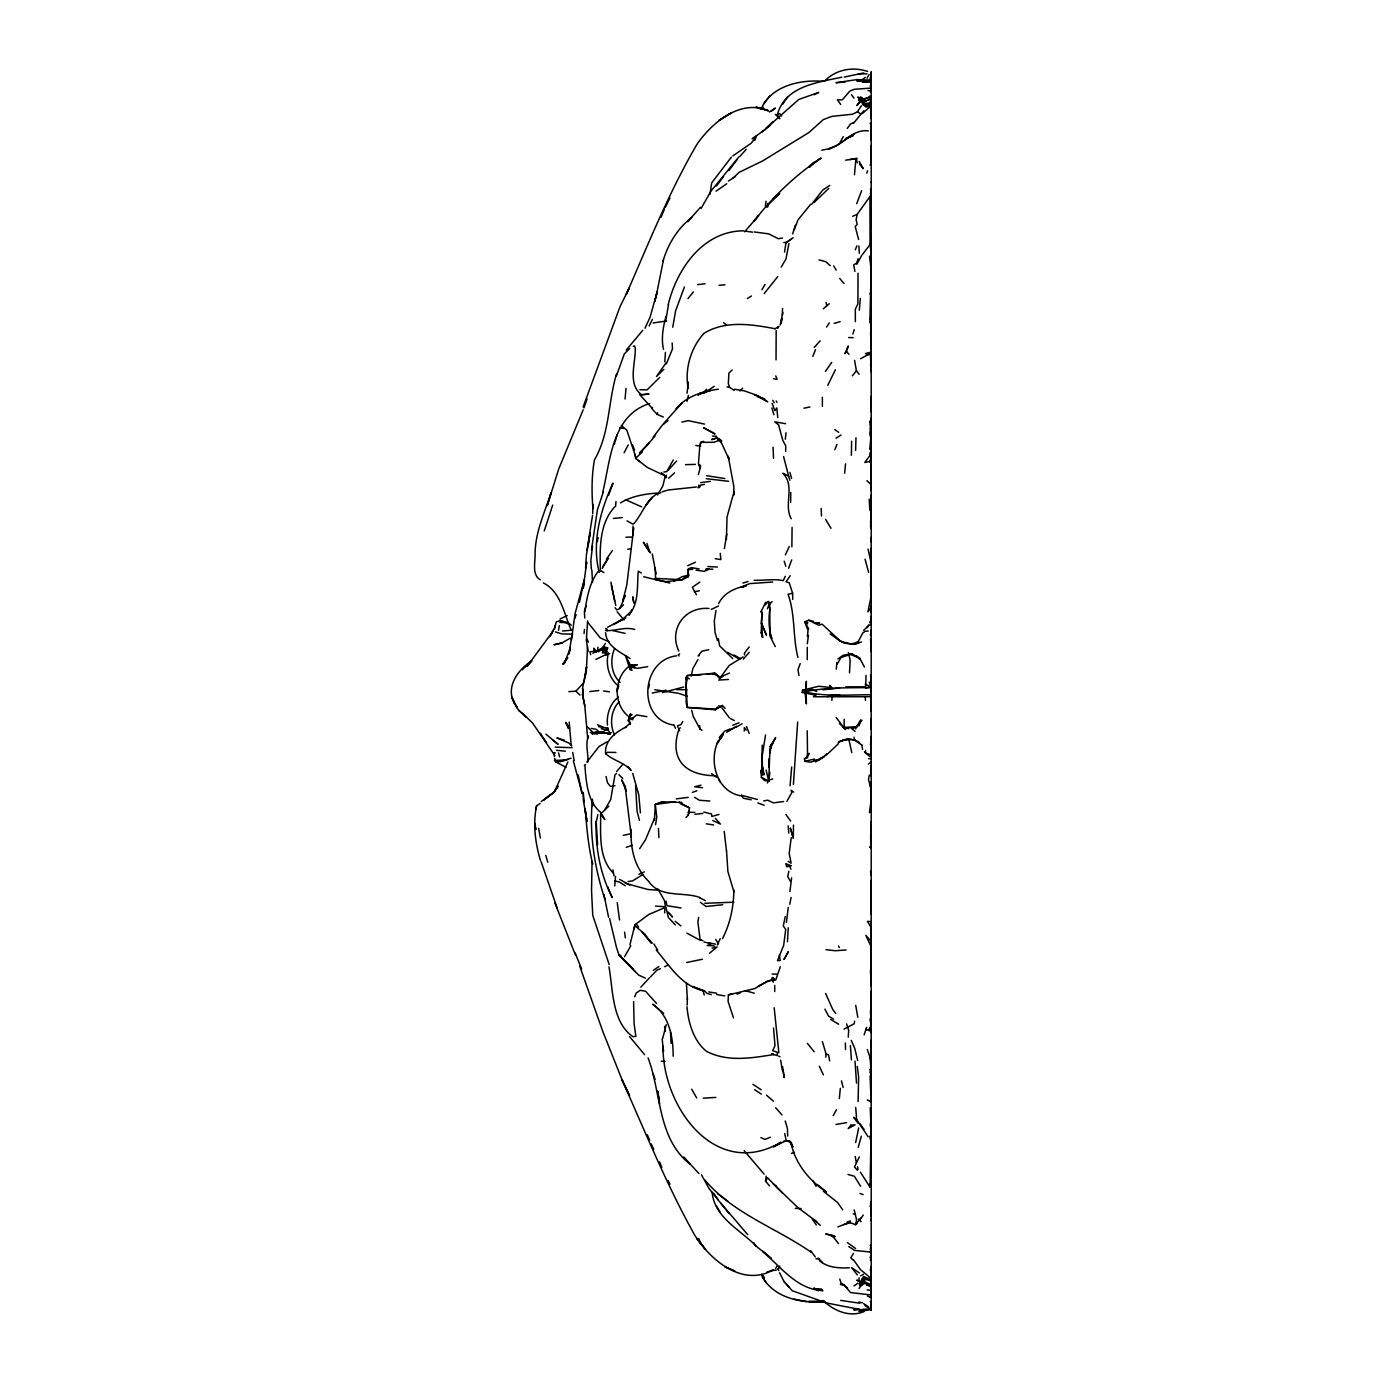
<?xml version="1.0" encoding="UTF-8"?>
<svg xmlns="http://www.w3.org/2000/svg" width="1383" height="1383" viewBox="0 0 1383 1383"><rect width="100%" height="100%" fill="white"/><g stroke="black" fill="none" stroke-linecap="round" stroke-linejoin="round"><path stroke-width="1.5" d="M807.257 659.605L807.274 647.227M822.384 406.377L822.384 397.284M871.186 266.055L869.872 322.809M871.186 939.437L871.186 965.161M871.186 499.972L871.186 517.934M871.186 897.446L871.186 914.146M871.186 1053.379L871.186 1065.567M600.62 813.498C600.879 833.43 598.026 857.443 613.222 873.001M761.964 634.192L762.569 637.373L761.186 632.636L762.085 612.341L761.082 611.753L765.56 602.418L769.657 602.487L770.072 636.284L775.275 646.535M774.705 991.542L774.739 985.37M850.389 1045.652L851.409 1059.914M863.096 168.709L859.171 161.413M871.186 880.487L871.186 896.27M871.169 1136.204L871.186 1132.539M762.206 745.109L762.016 765.127L764.107 774.532L762.603 774.791L760.84 770.711L762.603 767.842M790.661 502.427L790.765 492.417M788.258 907.404L786.408 922.478M793.323 838.184L790.367 828.261L793.323 838.184L793.462 825.132M726.403 539.629L727.009 517.156L734.096 491.432L733.785 495.097L733.82 486.453L728.219 456.183L729.031 459.381L720.024 439.69M793.393 784.541L797.663 722.012M870.875 127.651L871.186 133.235M871.186 736.569L871.186 743.103M733.837 889.909C733.785 906.712 730.189 923.706 722.462 938.694M871.186 789.572L871.186 810.594M615.971 501.545L615.556 506.524M871.186 157.869L871.186 164.3L870.045 165.061M664.687 912.884L664.756 909.357M851.375 455.353L851.634 441.246M633.604 1001.534L634.088 1023.627L635.903 1036.645M687.195 1005.026L687.351 997.852M871.186 130.417L871.186 124.833L870.063 123.329L871.186 123.623M870.063 245.016L869.942 196.784L871.186 194.865L857.114 214.417L852.654 216.267M871.186 145.474L871.186 159.408M871.186 396.351L871.186 411.857M655.248 568.085L655.611 579.667L666.26 581.655L682.165 579.754L688.077 576.849L688.319 568.776L691.535 567.618L699.176 568.949M725.124 708.407L722.41 705.451L715.149 709.79L687.213 707.422L686.158 702.737L686.124 677.497L687.455 675.509L714.976 673.244L719.973 677.203L729.463 673.072M769.864 772.527L768.775 781.188L764.419 780.461L761.393 777.229L760.84 770.711L762.707 771.939M871.186 781.81L871.186 797.455M871.186 362.536L871.186 354.67M871.186 1085.327L871.186 1091.861M871.186 1131.156L870.218 1107.731M785.63 451.411L785.786 445.983L782.83 440.434L778.577 424.84L774.774 421.832L785.561 423.682M855.61 450.322L855.973 437.771M861.799 745.143L854.625 740.061L848.194 738.678L838.357 742.239M871.186 1179.336L871.186 1182.033M831.892 700.386L832.047 695.096L839.879 695.148M858.999 1280.883L859.085 1277.84M791.681 766.995L790.073 785.786M871.186 464.29L871.186 438.843M871.186 821.588L870.616 837.337M782.329 315.047L782.553 308.478M871.186 616.265L871.186 623.75M858.1 1101.594L858.636 1077.029L857.27 1066.449M871.186 825.807L871.186 837.804M871.186 828.227L871.186 843.976M807.223 730.794L807.568 757.78L804.439 758.818L804.854 761.341L810.524 762.154L819.531 759.492L827.57 753.787M871.186 234.159L871.186 240.054L871.186 235.508M590.264 732.316L592.408 733.854L597.387 733.733L597.439 732.489M632.861 535.169L632.999 526.093M768.723 767.444L769.069 758.61M839.809 1279.119L840.968 1283.009L847.572 1288.195L844.909 1286.034L850.562 1292.552L870.806 1294.955L871.186 1290.322L867.227 1289.959M789.918 891.551L791.612 877.842M871.186 560.616L871.186 581.465M871.186 1286.743L871.186 1291.826M871.186 1304.411L871.083 1306.728L871.186 1305.12M687.386 999.287L686.383 982.587M724.364 548.636L726.784 533.942M871.186 98.176L871.186 102.152M871.186 109.827L871.186 116.777M871.186 243.46L871.186 261.819M849.49 672.968L850.165 660.261L848.367 652.569M871.186 1047.208L871.186 1059.603M869.44 812.772L871.186 799.495M870.045 1029.332L871.186 1023.351M587.706 738.436L584.802 705.9L582.468 694.335M871.186 316.154L871.186 297.483M871.186 928.754L871.186 941.564L865.862 935.323L871.186 946.923M848.263 1037.285L848.695 1030.3L846.586 1023.887M871.186 883.979L871.186 898.034M871.186 418.133L871.186 434.832M585.545 568.223L586.427 554.652L590.161 532.939L588.363 544.677M776.036 359.908L776.174 330.537M764.107 774.532L762.5 770.331L762.085 753.389M871.186 125.023L871.186 137.799M554.669 628.902L554.894 625.479M654.401 820.499L655.317 804.457L662.457 801.812L681.525 802.417L681.318 804.266L689.512 807.862L688.215 815.279L685.951 817.526M791.232 837.649L789.209 853.415L791.111 863.165L788.189 861.367M805.926 687.87L806.358 681.318L806.185 690.238L804.699 691.293L805.407 689.46L818.736 686.296L830.647 687.507L829.817 685.276L832.393 688.613M870.65 108.116L871.186 102.757L869.993 102.29L869.008 107.684L862.387 113.544M871.186 218.255L871.186 227.555M871.1 357.506L871.186 352.872M870.27 1184.453L870.08 1187.254L871.186 1185.957M871.134 1135.91L871.048 1134.994L870.08 1187.254L860.416 1172.162M871.186 248.577L871.186 260.713M871.186 1276.976L871.186 1279.69M584.94 766.078C586.167 782.138 587.602 802.693 601.622 813.048L608.831 806.133M871.186 495.149L871.186 506.42M871.186 966.907L871.186 981.567M871.186 1159.905L871.186 1166.336M792.079 527.442L791.871 546.855M871.186 1286.449L871.186 1296.476M871.186 995.967L871.186 1011.855M871.186 1064.27L870.08 1072.776L871.186 1074.556L870.114 1076.32L871.186 1101.992L867.348 1099.883M701.371 674.748L687.455 675.509L686.193 685.086L687.213 707.422L715.945 709.081L722.41 705.451M871.186 461.179L864.79 462.475L870.063 455.284L871.186 449.7M869.769 449.319L871.186 433.743M859.223 1283.994L860.157 1285.706L861.868 1285.049L863.338 1280.865M625.064 399.03L625.998 388.364M870.564 524.347L871.186 508.788M843.855 1224.647L850.234 1222.676L850.389 1220.912L846.984 1222.105M571.438 640.001L575.086 613.464L584.317 579.788L579.408 602.383M859.292 310.241L860.347 298.434M870.529 586.236L871.186 568.707M665.033 476.772L662.906 485.831L657.616 494.941M871.186 466.762L871.186 490.066M868.023 1279.828L864.064 1279.707L866.346 1278.376L863.545 1276.613L859.898 1282.854L860.157 1285.706L862.352 1278.687M854.469 174.673L855.956 158.647L856.924 159.097M871.186 238.429L871.186 248.024M591.475 549.846L597.37 510.102L603.178 492.331M769.605 753.026L771.368 744.313L775.673 737.537L769.951 749.292M844.65 473.263L845.532 463.858M680.298 727.717L679.001 729.048C668.888 759.423 685.138 775.517 715.651 775.759M839.325 1098.621L840.328 1088.317M770.227 634.555L771.852 638.514C768.654 629.109 768.395 618.27 769.951 608.451L768.689 605.426L769.657 602.487L768.689 602.832L768.36 601.346M807.413 636.491L808.018 630.458L804.768 621.797L808.588 620.241L813.584 621.347M785.337 439.224L785.976 432.741M825.789 1057.2L826.1 1054.071L822.401 1041.641M870.616 553.753L871.186 548.152M869.233 682.199L871.186 687.092L865.568 687.939L866.069 675.405M871.186 686.781L871.186 705.209M850.234 1222.676L855.593 1224.681L856.112 1223.194L856.492 1219.529L854.21 1209.952M681.318 804.266L681.525 802.417M871.186 110.847L871.186 118.644M871.186 703.342L871.186 711.294M871.186 1026.635L871.186 1032.773M585.026 611.424C586.772 597.681 589.556 583.073 597.923 571.698M584.041 633.518L584.473 629.421M687.057 393.221L688.25 382.036L688.25 384.197M597.508 651.22L597.957 647.175M871.186 1303.72L871.186 1308.128M870.65 442.975L870.996 439.932L871.186 445.62L871.186 440.468M870.685 962.499L871.083 958.817M871.186 1244.856L870.114 1245.495L871.186 1246.152M864.064 1279.707L864.219 1278.341M765.387 206.153L765.957 201.244M870.685 541.669L871.186 537.33M769.622 1185.957L765.577 1181.272L766.182 1176.12M871.186 630.008L871.186 635.99M630.233 715.495L630.406 714.06L632.066 714.769L630.233 715.495L628.245 720.491L630.51 724.294L628.729 718.417L632.93 718.019L636.595 714.925L646.881 716.653M871.186 976.657L871.186 986.062M665.569 907.352L648.817 914.44L635.004 924.708L629.887 944.866M870.737 305.366L871.186 294.7L870.201 293.87L871.186 291.813M871.186 1039.947L871.186 1047.484M732.834 993.651L728.374 994.896L728.098 1001.43L733.474 1017.836M871.186 570.332L871.186 577.091M870.305 1125.918L871.186 1118.847M665.586 321.651L668.542 304.502M871.186 1255.055L870.114 1257.579L871.186 1258.789M871.186 79.644L871.186 83.654M869.648 105.454L867.919 106.629L864.513 104.036L862.249 98.452L860.312 97.484L858.67 98.988L859.569 101.529M848.764 1246.584L854.625 1250.422L870.391 1252.013L871.186 1246.705M536.137 808.986L536.552 805.891L540.165 803.402M607.846 732.679L607.638 734.148L610.145 733.941L607.846 732.679L597.041 733.111L598.908 732.523M765.577 734.909L761.877 757.936L762.5 770.331M870.702 968.446L871.186 964.885M870.495 683.081L871.186 678.068M871.186 1270.113L871.186 1273.173M807.292 643.804L808.467 635.367M871.186 198.824L871.186 204.961M855.662 1142.548L858.687 1127.888M788.915 243.581L785.942 259.122L781.153 267.109M860.157 1285.706L862.076 1283.096L871.186 1284.53L870.045 1285.775L862.888 1281.263L868.299 1283.355M585.216 676.443L586.565 666.969L582.45 689.062M632.93 718.019L632.688 719.748L628.729 718.417M685.968 694.335L686.677 689.408M871.186 111.937L871.186 116.985M871.186 134.41L871.186 140.063M761.255 623.214L762.085 612.341M871.186 696.721L813.446 696.773L815.987 695.286L802.209 692.416L802.538 690.255L805.407 689.46M871.186 264.602L871.186 292.02M871.186 718.555L871.186 729.204M870.668 994.861L871.186 991.438M871.186 1268.643L870.633 1281.125L871.186 1275.8M871.186 612.807L871.186 605.823M871.186 630.89L871.186 693.367M871.186 518.953L871.186 525.938M665.309 476.824L666.502 475.13M771.368 744.313L769.709 754.824L768.775 781.188L761.393 777.229M709.963 194.26L711.692 182.833L731.417 157.109M592.529 515.392L587.084 549.898M715.996 610.456L714.302 620.829L715.011 632.429L717.535 640.64M871.186 1077.08L871.186 1085.309M655.577 824.7L656.787 817.232L655.317 804.457L662.457 801.812M871.186 748.756L871.186 755.827M781.188 323.518L782.017 318.436L780.185 324.919M724.208 831.356L726.473 850.994M608.399 652.949C605.356 664.86 608.918 678.569 618.789 686.279M788.275 927.786L787.446 941.719M836.266 669.216L836.888 662.422M572.13 634.036L568.966 653.917L570.436 647.849L564.143 663.875L566.805 658.377L562.795 664.289L567.894 657.72M663.321 417.026L657.202 414.399L652.344 409.247L652.465 407.432M863.753 104.538L862.231 100.406L871.186 96.257M854.625 1021.173L854.193 1023.748L844.045 1029.125M870.892 1305.103L871.186 1303.374M594.967 651.877L596.747 651.842L593.912 648.195L594.154 650.788L596.194 651.116L604.406 647.054L607.656 647.884L607.068 649.993L600.084 649.751L592.875 653.191M614.761 885.881L615.539 876.442M804.439 758.818L807.136 756.795L807.741 753.337M672.743 327.252L675.63 310.726L684.429 286.973M871.186 1133.438L871.186 1139.73L870.063 1138.935L871.186 1137.085L870.65 1125.624M558.525 630.32L559.354 625.617M536.552 805.891C532.818 823.905 535.204 842.887 540.425 860.347M871.186 514.545L871.186 518.279M871.186 562.224L871.186 569.537M870.477 1123.739L871.186 1119.781M584.75 618.028L584.387 611.321L585.96 605.961M789.814 904.326L791.076 897.481M857.114 214.417L856.146 219.707L857.149 224.374L855.23 226.553L858.601 239.484M870.668 369.382L871.186 366.547M870.408 744.728L871.186 740.493M871.186 1201.447L871.186 1205.06M592.546 546.181L590.852 560.374L591.302 568.811M633.777 527.874L626.776 585.147L622.678 601.415L625.341 595.451L623.197 599.427M588.449 735.981C584.957 744.815 588.605 753.165 587.827 762.033M698.692 917.413L697.879 921.925L700.161 940.025L702.875 940.578M585.925 566.252L586.686 562.311L583.211 588.311L584.387 580.238M597.318 541.721L598.113 537.641M635.074 454.385L635.575 458.378L647.261 467.385L665.914 476.322L661.299 472.623M780.323 966.734L775.759 979.977L772.457 977.574L771.023 980.478L766.234 981.757L770.435 980.201M648.644 688.112L649.405 684.308M689.339 810.732L688.215 815.279M870.547 449.008L871.186 445.845M785.25 916.583L783.297 925.936L785.717 929.411L783.66 945.384L777.488 960.649L780.237 960.511L779.338 954.996M663.425 260.004L656.164 296.273L654.747 301.321L657.15 292.02L650.027 317.312L645.014 328.22M871.186 948.617L871.186 955.325M583.989 682.078L586.357 670.686L587.55 646.587M628.245 720.491L630.406 714.06M788.846 871.273L787.722 876.666L790.333 881.196M871.186 593.117L871.186 586.841M602.677 492.607C610.473 460.504 611.753 415.332 649.733 403.49M871.186 596.315L867.902 611.839L870.875 607.846M871.186 1218.734L871.186 1220.999M596.177 822.384L597.854 814.691M871.186 1290.546L871.186 1292.12M871.186 490.377L871.186 481.094M754.859 140.34L756.415 136.295M691.172 676.114L692.9 668.473L697.948 659.57M665.413 352.458L664.791 361.845M744.14 731.037L744.867 727.907M780.565 322.464L782.916 312.593M871.186 1107.783L871.186 1114.923M687.005 401.295L688.406 395.469M767.634 207.173L768.481 203.699L767.358 203.508M662.664 1038.495L666.243 1024.682M857.443 1221.88L855.593 1224.681L860.572 1218.233M871.186 789.486L870.305 786.357L871.186 782.813M665.966 316.327C663.131 326.941 661.057 338.472 663.494 349.329M871.186 765.387L871.186 768.913M871.186 370.454L870.408 354.636M870.443 1204.697L871.186 1201.792M859.016 725.902L860.624 719.869L855.593 728.858M859.863 99.178L860.312 97.484L858.67 98.988L860.122 102.031M864.116 1034.847L866.692 1027.327M871.186 1278.462L871.186 1280.036M544.245 530.934L552.699 505.072M871.186 78.606L871.186 81.891M616.49 374.032C607.95 402.505 609.851 433.432 594.413 459.969C591.613 475.942 591.596 492.331 592.927 508.477L592.961 504.553L592.702 513.612M698.38 474.49L700.126 468.215L699.677 464.947M784.524 252.121L785.993 242.717L793.133 237.755M858.221 1147.337L861.367 1136.135M657.202 414.399L657.668 412.739M871.186 1144.536L871.186 1150.189M871.186 1284.219L871.186 1288.541M871.186 107.096L871.186 101.115M719.973 677.203L719.609 678.483L714.976 673.244L706.817 674.212M871.186 1053.811L870.045 1057.839L871.186 1070.926M608.606 495.2L612.997 483.134C600.239 510.604 591.63 542.395 599.185 572.372M871.186 1139.799L871.186 1143.188M870.737 1185.663L871.186 1184.125M866.83 173.134L867.539 170.714M614.311 444.323L617.164 434.746M616.334 376.176L624.321 353.927L629.663 348.516M668.231 304.64C676.788 268.855 703.307 230.754 743.743 230.84M792.632 233.883L795.329 225.239M867.037 78.226L869.025 74.561M717.276 944.987L720.215 938.659M846.482 351.507L848.298 345.906L844.909 353.65L846.482 351.507L848.92 354.307M614.571 648.523C609.903 659.466 610.888 673.936 620.085 682.303M871.186 953.06L871.186 957.693M698.017 487.905L698.951 485.07M861.644 190.681L856.699 203.664M852.844 333.977L854.279 329.673M662.976 261.335C667.937 244.203 677.514 228.454 691.742 217.442L687.662 221.66L700.507 207.277M858.117 258.638L856.665 262.995L853.709 264.948L854.919 271.431M633.777 929.134L634.641 926.575L635.973 926.627L644.997 934.32L649.803 940.907M871.186 246.675L870.287 247.972L871.186 246.33M871.186 618.823L869.821 622.782L871.186 622.54M871.186 927.855L871.186 923.706M583.954 407.916L587.066 398.926M574.688 618.685L576.106 614.622M666.347 363.85L672.484 348.931L672.155 343.036M583.142 406.896L619.947 306.888L629.127 288.131L626.361 294.181C648.437 243.598 669.044 192.116 696.928 144.368C712.176 122.274 740.354 98.833 768.568 110.709M870.806 1294.955L871.186 1293.883M800.204 663.633L797.991 669.77L798.976 675.578M871.186 812.046L870.806 803.35M794.326 229.699L797.939 219.966L810.68 204.286M788.604 568.223L791.716 559.856M767.427 608.814L768.689 605.426M767.427 783.003L768.429 780.306L772.699 778.94M654.574 818.148L645.533 839.706L639.638 848.678M869.544 461.905L871.186 457.617L870.253 453.071M701.146 208.384L710.914 191.182L738.954 156.798M834.865 449.7L836.974 444.358M768.429 780.306L768.775 781.188L766.113 770.037M587.654 620.932L586.496 637.39L588.328 642.144M567.877 761.947L554.41 791.854L543.363 800.256L553.304 792.857L558.179 786.114L554.41 791.854L541.254 801.535M812.789 356.451L815.521 349.674M583.177 409.817L558.697 469.027L547.27 505.625L550.987 492.936C544.47 512.834 535.359 532.196 535.083 553.477C535.411 561.775 531.642 574.913 540.269 579.788M855.264 249.839L856.924 245.811M871.186 356.209L870.581 365.354M634.659 996.815L636.301 992.925L640.243 990.314L645.602 991.265L656.545 1003.488M661.074 217.217L664.376 209.403M718.417 740.441C708.355 760.754 716.308 791.854 741.323 795.899M871.186 249.113L871.186 250.461M699.487 487.559L700.541 485.139L704.466 484.413M827.743 385.304L835.401 369.814M778.422 1269.145L779.77 1266.05M871.186 1303.132L871.186 1307.869M859.292 1156.931L854.504 1167.01L857.495 1170.277M602.227 568.465L608.122 558.334L602.798 566.529M871.186 1282.49L871.186 1284.53L871.186 1282.75M615.072 607.725L616.835 609.955L619.688 608.52L623.508 600.326M785.371 554.877L789.278 546.492M785.302 576.279L783.279 580.618C773.633 578.664 763.883 580.618 754.081 580.272M870.322 193.637L871.186 191.839M665.292 207.502L669.891 198.011M870.46 809.401L871.186 807.931M649.146 325.956L652.448 319.283M630.838 945.73L624.511 956.794M761.22 108.687C771.541 85.642 800.187 79.471 823.162 81.32M871.186 1288.403L871.186 1284.617M720.629 738.971L723.309 733.837M841.763 77.189C817.716 82.427 785.872 85.953 777.626 113.786L779.666 113.51L781.654 116.034M871.186 748.047L871.186 755.464M762.603 774.791L763.26 773.546L760.84 770.711M624.096 452.708L628.245 444.911M606.048 752.819L605.598 753.649C612.963 760.425 623.889 762.379 630.804 770.089L627.329 766.51L630.976 770.521M631.806 609.903L628.937 615.193C639.361 602.556 636.889 586.219 638.272 571.196L641.332 573.046M840.224 142.207L843.284 136.623M682.753 721.459L681.041 724.606L677.514 725.816L678.085 727.769M765.577 1181.272L767.513 1177.763L782.415 1192.855M603.61 649.595L602.279 652.793L606.169 653.243L601.277 649.803L598.251 651.825M833.223 1115.614L836.473 1109.754M871.186 316.707L870.184 318.47L871.186 320.164L871.186 345.439M870.27 634.883L871.186 633.293L871.186 71.76M871.186 1028.71L870.149 1027.69L871.186 1025.892L870.46 1011.094M871.186 1303.27L871.186 1309.649L864.928 1305.535M761.929 289.756L765.024 284.483M837.113 664.22L841.106 657.53L852.032 653.882L859.725 658.152L864.444 667.038M604.63 810.023L610.698 799.547L615.003 774.791L616.524 773.46M853.467 1253.413L850.787 1257.908L853.294 1260.12M666.105 362.795L656.493 376.47L663.84 369.399M777.747 328.29L778.957 326.284L775.016 328.86M614.605 506.991C598.874 524.226 599.911 549.137 600.36 571.058M870.495 103.552L871.186 102.428M688.077 576.849L688.993 575.363L687.956 572.113M786.858 801.431L791.871 792.442L791.093 790.246L793.617 792.113M861.419 105.748L857.391 111.85L852.447 114.236L832.03 116.362L823.352 119.578L808.83 132.595L762.811 160.826L739.092 172.356L732.696 178.442M716.411 186.083L723.62 176.471M772.094 601.64L769.518 604.371M825.426 371.387L831.719 362.363M867.158 627.761L868.818 625.185L871.186 625.254M721.926 736.188L717.034 743.726L723.413 734.027M826.585 327.062L829.299 322.913M871.186 848.315L869.993 847.157L871.186 845.359M787.722 96.62L782.536 104.416M718.555 603.731C723.724 592.996 735.237 587.689 746.44 585.873M811.458 204.511L822.781 190.041L829.765 185.408M673.262 460.038L666.71 471.672L663.823 471.966M650.632 976.778L656.804 970.244L660.4 968.619M807.136 756.795L809.47 753.337M790.212 575.743L786.063 581.828L789.226 582.813L792.632 593.272L792.718 599.427M862.145 99.299L859.932 97.726L862.836 104.589L865.896 106.768L869.993 102.29L871.186 103.241M606.446 559.164L612.358 550.624M601.415 649.232L605.391 643.475M869.872 1184.073L871.186 1182.188M871.186 353.184L871.186 354.307M583.367 683.081L575.898 691.206L568.862 691.621M871.186 361.395L871.186 366.979M853.397 123.364L863.753 110.83M835.591 637.286C841.365 643.372 851.046 646.241 858.411 641.28L862.733 633.103L865.188 631.218L868.23 631.063M668.3 470.168L676.581 461.006M870.149 1027.69L871.186 1026.29L869.993 1018.925M765.318 604.941L767.392 602.141M859.483 1220.29L863.269 1215.138M764.229 293.524L777.747 276.617M871.186 79.972L870.184 81.303L871.186 82.029L862.179 81.908L871.186 81.649L871.186 84.432M809.781 167.239L813.429 162.381M728.858 170.558L737.381 159.287M847.312 128.36L850.649 123.969L854.452 122.223M653.139 437.253L662.267 425.221L668.024 420.639M633.95 523.517C642.179 514.182 645.792 500.629 656.839 493.956M858.999 1288.472L862.231 1284.219M871.186 137.228L871.186 138.94M744.573 231.825L758.627 215.644L754.133 220.952C773.028 196.697 795.398 175.019 821.139 158.042L808.606 167.205L818.667 159.235M769.795 95.963L763.883 103.569M642.784 330.312L626.257 350.037M852.205 728.582L856.993 726.68L862.024 720.18M860.122 101.339L856.838 105.557L861.09 100.51M648.074 1057.822C661.506 1093.227 657.305 1138.728 690.238 1164.296L683.686 1157.07L698.951 1173.562M749.223 646.916L744.434 653.208L744.538 654.92M755.17 138.214L751.159 143.244L732.938 155.864M871.186 182.02L871.186 182.608M852.343 375.813L856.405 370.782L854.573 360.323M687.991 298.59L693.384 291.934M864.15 1278.687L859.898 1282.854M586.807 762.102L599.098 746.44L607.223 741.755M826.567 753.804L823.974 756.968L815.555 761.964M871.186 124.833L871.186 129.518M870.408 926.212L871.186 925.296L870.356 926.126L867.418 921.406L871.186 921.579M647.088 445.257L655.058 436.008M769.639 746.906L772.699 743.345M719.264 737.45L724.64 731.227L730.017 728.962M703.999 392.271L706.575 389.297M616.559 771.558L622.903 764.263M871.186 1305.414L871.186 1307.523M743.276 659.121L749.275 652.309M739.905 156.435L746.198 149.312M871.186 127.357L871.186 133.944M663.356 423.82L681.819 403.162L676.131 408.953C686.193 396.16 702.892 391.251 718.399 389.228M814.155 347.565L820.119 340.875M717.604 707.041L715.149 709.79L715.945 709.081M765.923 207.087L779.718 193.482L773.183 198.668M814.017 202.54L828.797 188.416M668.646 478.241L674.524 472.848M791.283 239.138L785.993 242.717M649.319 442.646L639.499 453.175L647.659 444.756M640.83 987.116L649.647 977.66M870.391 1252.013L871.186 1251.166L871.186 1253.188M777.229 1265.946L775.5 1268.557M739.974 390.974L742.619 388.191M659.726 377.403L647.106 389.868L639.914 389.712M642.317 451.982L635.575 458.378M607.656 647.884L605.702 649.872L605.979 652.396L605.495 648.299L601.726 649.457L604.406 647.054M619.152 701.769C610.906 710.136 609.505 724.433 614.45 734.84M863.666 630.389L868.818 625.185M619.688 608.52L623.439 604.786M870.235 1297.098L871.186 1296.148M762.206 131.817L770.348 125.144M772.959 121.618L766.061 128.377L798.804 99.438L818.719 92.436L814.12 94.787M826.861 754.634L837.925 744.227L839.118 741.478C845.929 739.646 853.553 737.882 859.656 742.706M684.222 578.163L685.812 576.607L682.165 579.754L655.283 578.371M618.426 697.118C609.938 703.411 606.376 714.855 607.483 725.072M513.802 702.702L517.242 707.854L511.883 697.188L514.234 702.858C505.383 686.867 518.262 669.372 531.677 660.918L527.13 666.295L552.958 631.288L549.708 636.716L555.015 626.862L556.208 621.952L560.115 620.587L568.136 622.609L571.265 625.202M871.186 370.056L871.186 371.941M871.186 1268.868L870.166 1269.853L871.186 1270.908M630.199 665.344C613.499 677.134 612.669 704.967 629.438 717.086M522.273 669.821L531.677 660.918M631.046 611.39L623.059 618.927L613.326 624.528L625.825 617.803L607.586 627.242M732.143 370.004L728.893 373.082L728.34 383.748L729.74 387.447L734.2 390.421M625.202 727.735L629.282 723.862M824.838 80.94C835.695 69.478 852.844 66.419 867.59 71.432M871.186 1283.683L871.186 1280.727M605.495 648.299L604.509 649.215L607.465 651.981M703.584 393.429L714.233 386.341M823.265 308.841L829.299 303.707M709.462 953.285L717.189 946.819M765.612 129.189L752.145 138.836L755.758 136.398M865.291 77.379L861.799 80.128L863.303 79.54L856.786 80.975L871.186 80.387L857.011 79.592L835.989 82.721L845.169 82.029M771.265 111.262L775.414 108.081L769.415 111.988M836.041 438.221L841.071 434.988M868.403 764.107L871.186 761.981M871.186 1260.051L870.27 1260.069M837.925 658.982L843.111 655.231L852.032 653.882M854.003 1285.965L857.996 1283.096M716.031 191.165L726.732 183.749M863.493 1283.873L864.738 1283.026L864.306 1281.332M620.587 502.911C632.342 495.512 647.175 493.645 660.849 492.815M722.773 676.373L719.609 678.483L729.221 665.465L743.103 656.89M653.26 970.365L658.861 966.596M595.969 659.38L607.984 653.571M728.392 181.069L735.531 176.436M625.963 727.009C615.504 732.298 604.492 740.493 605.598 753.649L607.448 752.335L615.954 752.438M849.542 1222.244L837.873 1226.946M747.373 298.538L751.47 295.997M726.715 732.247L736.724 726.3L728.945 730.431M868.317 100.233L871.186 98.47L869.544 96.136M584.352 765.283L585.562 764.54M871.186 753.7L869.838 754.513L865.551 753.026L865.499 750.468M679.623 653.882L678.206 654.729L679.036 655.991M869.993 847.157L871.186 846.465M742.844 587.343L745.886 585.579M736.741 726.87L742.083 723.758M860.589 358.698L870.114 353.564M570.228 638.168L562.466 642.628L553.961 644.772L562.328 643.009M642.697 874.644L632.601 880.867L628.02 881.524M870.149 1283.908L871.186 1283.32M863.199 102.273L871.186 98.47M699.902 582.105L692.347 587.239L696.358 594.707M860.624 1275.852L863.511 1274.331M871.186 72.21L871.186 77.586M871.186 102.757L871.186 104.572M871.186 691.258L871.186 687.61C847.986 687.852 824.475 687.092 802.209 692.416M818.615 759.215L822.142 757.4M772.198 1270.424C742.101 1286.76 710.464 1260.069 694.888 1235.468C666.796 1185.3 645.239 1131.899 621.849 1079.483L629.49 1095.474L621.849 1079.483M758.454 986.01L766.77 981.723L754.79 988.551L728.374 994.896M664.704 966.7L668.421 964.815M789.658 866.38L791.024 865.689L785.838 863.666L786.616 866.501L789.658 866.38L790.938 869.146M759.993 108.877L763.347 107.183M707.076 390.386L697.81 395.019L707.041 391.078M852.326 728.374L857.495 725.816M863.614 98.902L871.186 96.603M673.936 581.292L682.061 576.728L688.112 575.138M559.994 618.996L567.203 615.573M741.167 586.98L749.897 583.574L772.682 582.036M711.208 609.436L718.52 605.996M687.766 565.682L695.442 562.224M638.911 874.315L644.34 871.86M715.478 944.14L711.761 943.483L707.197 945.54L713.87 945.765L715.46 947.683L712.055 948.012M676.65 655.819C640.778 659.898 637.01 718.659 672.985 724.969M870.218 91.935L871.186 91.537M770.279 1137.241L764.92 1139.471L760.909 1137.587M736.983 994.118L740.458 992.7M871.186 1071.272L870.184 1069.474L871.186 1069.076M605.547 655.196L609.644 653.571M732.748 725.228L739.075 722.773M853.38 135.724L845.393 138.784L853.933 134.168L836.248 145.664L828.607 148.794C843.353 145.595 852.066 128.533 868.438 130.901M791.474 1153.439L794.378 1152.333M662.44 692.589L683.721 687.04M703.636 441.298L700.732 442.353L699.919 444.375L698.432 463.91L700.749 466.088M692.313 792.442L696.876 790.799M633.293 346.338L634.52 345.906L635.264 347.946C635.8 363.038 627.225 384.146 641.574 394.743L648.765 394.086L641.574 394.743M700.628 482.65L710.413 481.37M766.683 1272.274L773.529 1269.905M711.761 439.742L716.964 437.962L721.044 442.612M861.488 641.989L854.815 644.253L850.096 643.959M827.674 696.565L832.047 695.096M626.24 847.312L632.238 845.324M554.462 760.218L555.517 761.808L560.201 761.601L571.144 758.195M699.245 655.577L698.156 655.922L701.803 651.22L708.805 649.716M662.146 491.864L667.972 490.031L696.392 486.989M633.708 665.828L634.849 667.47L633.708 665.828L637.39 664.687L631.547 664.998L631.547 667.349L637.615 668.317L647.693 666.658M702.408 959.249L686.694 962.482M742.913 583.073L748.013 581.517M844.2 77.068L863.805 72.936M834.174 323.38L840.138 321.651M719.039 814.431L711.882 816.454L711.519 813.947L703.843 812.08M665.309 477.74L666.606 477.394M560.201 761.601L568.136 759.388M701.406 392.945L699.867 393.36L709.946 390.957M605.547 630.596C615.418 631.167 624.701 626.551 634.711 629.438M700.161 940.025L701.043 939.8M871.186 352.095L865.447 353.547L867.487 354.739L871.186 354.169M652.223 693.039L666.07 690.255M701.008 785.164L694.715 786.754L702.547 787.774M859.12 81.061L862.992 80.093M711.761 439.224L716.964 437.962L718.641 440.658L713.801 442.266L700.732 442.353L700.904 443.736M613.447 518.452L622.367 517.519M783.608 801.535L773.374 802.883L767.738 800.204L763.727 800.913M681.888 422.074L688.267 420.639L704.535 424.097M850.078 159.633L856.89 158.198M863.977 1311.637C849.266 1317.636 833.863 1310.756 823.023 1300.487M634.935 1036.368L633.034 1036.766C611.856 1022.158 613.118 990.107 608.987 966.89M792.632 593.272L788.033 594.223C795.432 614.259 792.649 636.837 797.922 657.426M623.284 835.315L631.461 833.638M803.955 408.192L809.919 407M694.249 591.82L699.331 590.783M821.796 150.194L831.529 148.292M871.186 106.163L869.993 103.604L871.169 103.397L871.186 105.091M653.122 323L666.623 320.942M786.616 866.501L791.024 865.689M871.186 1248.97L870.184 1249.143L871.186 1248.78L870.443 1247.915M778.646 238.671L782.519 238.049M835.989 1124.431L846.534 1122.702M615.003 785.665L610.456 786.391L607.535 782.83L606.048 776.503M814.449 759.008L804.854 761.341L805.943 761.203M709.012 608.503C684.844 606.29 668.404 629.161 678.828 651.099M715.858 1097.41L703.238 1098.171M589.763 691.569L598.77 690.549M627.709 549.241L631.132 548.757M596.194 651.116L590.005 651.739L590.645 654.695M859.552 1308.975L853.709 1309.77L861.937 1309.701M655.317 804.457L675.06 801.794M846.915 728.357L843.232 727.475L856.993 726.68M635.004 924.708L636.612 924.501L638.652 927.042M770.504 1270.839L776.364 1270.078M676.183 798.89L688.215 797.369M687.524 569.848L692.779 569.226M694.802 814.328L702.858 813.394M556.588 750.295L565.336 751.194M822.902 689.806L839.602 688.008M697.637 284.604L705.002 283.809M783.815 242.561L787.065 242.25M812.634 689.408L802.538 690.255M853.311 643.821L856.82 643.493M562.466 631.011L571.49 630.233M719.056 285.296L724.951 284.794M842.8 739.801L848.246 739.335M597.041 733.111L611.165 732.713L607.604 732.938L610.145 733.941M572.13 747.667L555.274 747.148M868.593 758.697L871.186 758.489M722.739 904.741L705.97 906.47L700.368 902.235M865.896 106.768L867.919 106.629M676.685 689.633L686.487 689.737M846.085 949.983L835.194 950.743L825.945 949.654M565.975 759.837L555.741 760.46L554.497 758.316M718.676 680.056L728.564 679.451M871.186 88.08L854.504 89.273L849.923 91.001L842.299 99.87L837.424 99.835L840.691 104.468M625.894 537.244L632.238 537.019M845.739 686.832L865.378 686.884M685.519 464.653L695.39 464.377M849.387 1267.796C839.066 1268.297 827.604 1267.727 819.41 1260.656M871.186 694.767C849.525 694.681 826.809 696.825 805.719 692.174M813.619 760.201L816.852 760.131M845.566 160.169L855.956 158.647L857.495 162.866M712.85 569.174L705.814 569.26L709.272 569.191L704.103 571.3L696.081 570.194M814.414 622.955L819.704 622.92L816.696 622.765M858.515 73.869L866.968 73.852M824.475 1301.455L808.571 1301.489L824.631 1301.576C801.915 1303.685 774.065 1298.153 762.171 1276.526L766.268 1282.767M712.366 436.094L716.29 436.164L716.964 437.962M559.89 622.454L564.938 622.557L569.364 624.459M687.991 812.27L694.923 812.409M848.678 337.538L853.138 337.659M871.169 103.397L863.977 103.189L864.513 104.036M868.023 90.587L871.186 90.69M733.803 902.217L704.811 903.272M594.154 650.788L595.451 650.84M772.163 973.995L776.9 974.185M783.591 1141.182L790.021 1141.442L791.681 1143.067M795.294 1208.362L801.034 1208.586M859.777 1303.235L840.691 1300.4M707.871 566.563L717.362 567.013M843.751 1284.6L840.328 1284.427L844.01 1284.721M598.511 726.68L608.226 728.184L603.074 731.814L595.33 731.814M871.186 1309.165L863.338 1309.165L858.929 1311.499L871.186 1309.58M870.201 293.87L871.186 293.939M572.752 634.175L561.792 633.898L555.447 631.927M661.23 1061.176L665.05 1061.435M658.74 890.237L647.918 889.494L625.375 883.305M655.438 906.09L665.033 906.747M869.63 1285.101L866.536 1284.876L869.855 1286.294L871.186 1286.242L870.771 1285.412M868.956 1029.108L871.186 1029.298M754.219 231.964L768.723 233.865L778.11 238.619M728.547 481.301L706.298 478.691M866.467 1278.929L869.492 1279.206M871.186 86.057L870.011 85.953L871.186 86.662M815.987 1258.72L819.583 1259.17M754.53 395.192L758.679 395.711M745.541 231.203L752.473 232.137M620.898 955.359L619.031 955.1L616.524 947.597L609.592 918.519M774.895 328.687C751.522 324.348 725.453 320.113 704.016 333.303C690.843 347.686 684.516 369.088 688.181 388.243M555.396 752.957L553.857 752.75L554.306 756.328M724.848 478.535L706.54 475.7M603.541 690.947L609.436 691.846M695.839 445.464L700.697 446.225M706.298 823.819L713.593 824.959M654.833 689.719L678.379 693.298L687.144 696.168M715.201 558.663L720.889 559.579L720.249 553.373M716.722 994.567L724.727 995.881M734.477 389.245L744.331 390.87L755.377 394.76L767.703 401.796L758.852 396.783L764.799 399.065L757.262 396.679M708.839 991.939L716.688 993.236M708.822 942.981L711.761 943.483M862.231 100.406L866.363 101.115M591.146 728.426L596.038 729.273L601.104 733.37M619.757 427.745L623.629 428.436M863.545 1276.613L868.766 1278.774M773.65 378.769L777.142 379.391L775.759 375.934M793.911 1299.104L806.825 1301.593M727.026 386.929L729.74 387.447M843.232 727.475L848.851 728.547L843.44 727.06L836.196 717.552M858.739 1302.06L862.37 1302.751M669.873 583.038L643.648 576.746M757.348 799.46L742.913 795.657M850.078 654.332L859.725 658.152M680.989 907.957L666.969 905.692L666.018 901.146M612.755 630.596L625.168 633.397M841.331 641.643L851.565 643.977M709.842 801.034L699.47 800.29L694.543 797.299M833.932 1235.745L825.72 1233.878L835.332 1236.627M858.186 1309.148L826.36 1302.924L792.252 1290.737L783.919 1281.367L779.563 1272.74M703.93 941.961L710.516 943.5M787.221 1140.785L790.021 1141.442L786.236 1140.664L773.443 1146.853L781.049 1142.22C715.443 1180.494 662.336 1107.005 663.01 1046.24L663.477 1051.357L662.163 1038.84M751.194 799.806L743.19 798.198L741.513 794.845M853.259 1213.825L855.524 1214.378M856.112 1223.194L857.391 1223.506M808.761 629.092L804.768 621.797L807.672 622.523M819.047 259.935L825.824 261.698L830.163 265.64M819.445 1289.717L822.954 1290.633C797.282 1289.717 781.36 1267.364 763.399 1252.237M614.709 880.85L619.463 882.095L625.237 885.742M705.486 900.644L699.677 897.844M847.986 1174.461L854.383 1176.241L860.589 1186.268M745.351 990.677L754.236 993.201M871.186 775.707L869.319 775.189L868.472 779.459L870.305 786.357M597.387 733.733L592.201 731.849L587.326 726.697M711.363 994.636L706.869 993.305L704.068 990.47M778.594 115.031L775.362 114.443L779.856 118.765M564.247 740.182L556.882 737.882L569.07 743.172L571.767 745.904M700.438 897.688C683.721 891.274 660.21 898.535 648.679 881.386C634.123 867.141 630.544 848.643 630.994 829.212M712.262 673.677L717.621 675.457M826.1 1054.071L828.503 1054.883L829.662 1060.882M862.681 98.885L857.65 97.173L861.989 98.798M865.602 1029.315L871.186 1031.303M860.019 1193.46L863.13 1194.601M757.867 802.935L764.142 805.269M869.993 103.604L871.186 104.071M609.004 641.868L600.205 637.84L587.55 622.022M813.653 690.307L816.765 691.5M597.404 724.761L602.867 726.922L601.311 728.858L608.364 730.017L607.621 728.167L606.584 729.118L609.505 731.555M808.588 620.241L818.719 625.202L822.124 624.182L839.913 640.692L845.324 643.337M560.115 620.587L564.938 622.557M727.614 652.292L739.196 659.051L740.493 658.636L733.993 655.006M867.4 1296.009L871.186 1297.617M605.754 628.522L606.947 629.04M645.36 978.127L638.704 975.119L619.031 955.1L635.367 971.748M778.715 1056.163L780.012 1056.733M712.815 820.551L720.457 824.078L715.339 818.373M641.66 506.818L625.393 499.678M566.045 767.323L555.517 761.808M789.849 480.281L788.656 476.201L782.795 473.263C795.571 485.952 783.383 504.346 791.18 518.763M865.17 684.084L871.186 687.092M682.147 803.765L679.26 802.313L689.512 807.862M730.397 718.538L734.321 720.543M871.186 1206.719L870.063 1206.149L871.186 1207.048L871.186 1216.297M714.925 433.657L703.619 427.71L714.683 434.055M871.186 1175.654L871.186 1176.864M863.597 1283.649L856.803 1280.088L859.949 1281.903M686.884 933.145L699.072 939.714M621.399 425.497L626.879 430.269L635.644 456.701M771.455 1258.34L762.846 1251.321M627.018 520.855L633.034 524.226M814.207 1288.334L818.39 1290.685L814.017 1288.074M858.67 98.988L860.226 99.87M619.67 879.415L629.766 885.103M869.7 756.449L864.461 751.92M774.255 402.73L772.717 400.292M600.671 570.678L603.887 572.579M630.095 658.481C620.033 651.929 606.601 646.397 605.564 632.688M830.595 1019.392L838.651 1024.215M833.638 1019.15L828.486 1016.038L824.925 1009.141M865.758 1277.823L870.633 1281.125M857.391 111.85L860.33 113.683M691.707 710.378L693.246 716.446L700.04 729.048L702.028 730.328M543.398 582.9C561.031 592.08 563.918 613.706 571.231 630.164M752.888 1084.324L761.169 1089.735M816.834 1221.759L797.974 1207.636L775.465 1186.165M754.703 1089.718L761.393 1094.143M811.164 1252.237C776.07 1227.81 732.696 1213.34 704.811 1179.941M863.493 1303.529L868.731 1307.021M860.745 97.017L863.148 98.642M829.765 1234.812L833.811 1237.543L838.547 1243.697M804.768 621.797L807.689 623.802M830.059 633.881L839.913 640.692M711.502 773.633L716.705 777.246M823.369 1191.23L837.683 1202.605L842.714 1209.866M773.322 1184.107L776.399 1186.303M727.769 1201.101L717.708 1193.788M834.813 429.56L838.686 432.36M847.347 1242.539L855.61 1248.538M766.078 1254.104L755.412 1245.564L753.735 1242.712M686.832 677.1L689.304 678.932M870.218 1301.559L871.186 1302.285M868.161 1136.791L856.63 1119.539L853.622 1117.257L858.1 1123.342M552.578 739.957L558.058 744.296L545.991 734.166M637.961 460.245L639.655 461.594M675.163 921.268L680.885 925.918M850.424 727.544L855.074 731.33M818.044 1185.11L826.533 1192.077C808.951 1180.321 794.931 1163.276 790.834 1142.151L792.96 1147.026L789.9 1141.926L786.236 1140.664L784.714 1133.645M723.568 322.671L726.04 324.694M870.184 1069.474L871.186 1070.304M718.572 438.29L721.753 440.918M718.832 705.658L719.955 706.592M859.483 1272.948L851.548 1267.623L857.339 1274.884M772.112 403.283L774.826 410.699L776.797 407.933L777.765 417.562M732.748 658.619L719.627 645.861L718.296 638.704M766.545 1095.25L773.425 1101.179M518.556 710.153L526.577 717.241L518.556 710.153L515.652 705.503M814.276 1219.996L820.24 1225.252M663.684 1013.359L652.741 1004.231C669.337 1015.71 673.279 1037.354 673.158 1056.197M744.054 728.08L746.301 730.12M621.728 957.537L633.172 969.293M866.934 480.696L870.512 484.085M524.952 715.789L532.42 722.842L554.946 755.723M858.238 1219.028L861.125 1221.742M871.186 1301.299L871.186 1301.922M575.898 691.206L579.961 695.096M871.186 1132.418L870.512 1131.761L871.186 1132.85M839.55 723.586L845.722 729.584L843.44 727.06M618.927 774.705L622.765 778.473M818.027 1258.081L822.47 1262.437M747.684 1234.656L720.612 1202.916M756.103 1245.979C740.251 1229.885 713.974 1217.126 712.21 1192.198M648.42 939.022L652.327 943.12M856.526 656.009L859.465 659.103M631.547 664.998L634.036 666.243L631.547 667.349L625.548 655.767L630.095 669.804L631.927 670.306L627.692 661.368M675.336 924.916L668.438 917.534L665.932 907.576M862.266 166.824L859.725 164.093L863.096 168.138M639.43 394.311L652.292 408.452M764.142 1174.132L744.123 1150.656M644.616 1054.641L629.472 1036.524M669.216 913.42L672.449 917.033L668.162 912.071M783.919 1281.367L789.019 1287.141M775.621 1107.697L781.983 1114.923M870.097 1308.491L871.186 1309.736M729.031 1213.565L709.081 1188.567L701.475 1174.859M839.758 278.484L844.028 283.515M617.146 611.822L624.079 620.033M642.144 932.125L651.393 943.292M815.296 1256.87L810.715 1250.82M656.234 950.035C669.891 965.904 681.612 986.373 703.809 990.747L692.727 986.528L703.083 990.85L704.258 995.086M761.653 1274.521L764.35 1277.857L761.826 1274.4M807.361 1043.335L814.172 1051.772M569.658 727.925L566.235 723.534L569.312 728.772L565.854 722.324L568.119 728.236M856.405 370.782L859.12 374.274M729.325 717.742L721.84 707.716M835.747 1013.376L832.722 1009.434L825.599 993.409M600.931 814.483L604.82 819.618L602.054 814.535M772.457 977.574L774.532 980.322L772.042 980.322L773.322 982.189M625.669 787.117L621.71 779.874L625.514 789.226M870.149 77.828L871.186 79.246L870.028 79.765L871.186 76.791M859.915 1123.739L863.96 1129.306M785.89 814.483L790.644 821.053M851.427 94.632L853.899 98.089M777.609 1268.816L778.854 1270.579M870.305 428.626L871.186 429.871M713.611 1193.235L718.209 1199.787M812.27 1219.08L816.298 1224.923M541.22 734.684L540.131 733.111L546.51 742.585M853.311 1259.585L860.554 1269.732L869.129 1276.768L870.408 1280.779L869.198 1279.932M650.598 552.941L643.389 542.274L649.215 551.661M715.72 939.541L718.538 943.811M871.186 971.333L870.46 970.244L871.186 984.368M870.529 110.623L871.186 111.66M653.882 943.932L657.738 950.207M833.655 265.934L836.231 270.134M825.565 519.317L830.993 528.271M776.191 401.018L776.987 402.332M657.928 889.027L664.393 900.437L665.361 906.159M716.29 1205.665L720.024 1211.94M761.082 611.753L762.569 614.259M813.014 1180.926L816.143 1186.337M691.707 1089.216L696.669 1097.946M869.527 1136.256L871.186 1139.212M838.461 945.972L839.343 947.545M606.273 628.954L607.258 630.734M871.186 247.194L869.838 244.722L871.186 243.166L861.747 255.371L856.838 264.274M667.954 1180.373L670.012 1184.142M866.847 104.503L867.539 105.834M718.538 778.888L720.318 782.38M698.363 1238.822L700.853 1243.784L698.605 1238.528M673.711 724.502L675.509 728.271M819.324 1066.293L823.369 1074.833M871.186 99.922L871.186 97.311L871.186 99.714M870.063 455.284L871.186 457.756M632.705 773.391L638.773 794.827L640.415 812.806M761.186 632.636L762.396 635.333M851.254 1040.327L854.729 1048.279L857.667 1060.415M647.244 1134.7L649.647 1140.232M651.255 1143.931L653.658 1149.463M622.972 1082.076L602.884 1031.666L579.788 966.319M575.553 955.29L554.825 902.788M761.532 623.301L766.355 634.987L761.532 623.301L762.569 637.373M607.638 886.71L612.202 897.584C600.291 874.315 595.226 847.623 596.211 821.64L597.594 844.685M592.823 864.168C588.103 846.31 586.841 827.311 585.113 808.761L586.98 821.035M575.138 952.956L581.603 968.947M698.916 465.207L700.126 468.215M870.737 199.947L871.186 201.088L870.581 188.589M632.515 444.842L634.572 450.011M659.639 1161.927L661.835 1167.494M746.526 726.542L749.188 733.336M871.186 1060.778L867.297 1049.559M870.426 555.62L871.186 557.608M870.668 76.532L871.186 77.88M541.047 861.54L557.332 908.596M870.599 299.558L871.186 301.166M679.001 729.048L679.623 730.725M871.186 474.196L871.186 463.046L871.186 477.602M870.547 88.011L871.186 89.809M626.274 791.093L625.41 788.552L631.391 837.32M653.035 1073.467L655.075 1079.431M870.529 839.395L871.186 841.469M646.985 543.415L649.682 552.076M784.196 561.17L785.786 566.287M771.87 407.95L773.892 414.727M870.408 526.11L871.186 528.721M785.216 1120.991L787.428 1128.58L787.705 1136.048M783.573 456.511L788.656 476.201M545.801 855.385L547.772 862.249M857.806 1017.335L855.731 1005.406M656.078 573.928L652.309 554.064M805.113 693.281L806.358 703.895L806.22 694.335M604.941 899.399C594.327 867.124 589.037 833.085 592.477 799.201M558.542 752.888L559.614 756.864M865.084 559.216L868.61 572.303M789.952 472.364L791.577 478.466M870.754 588.864L871.186 590.524M639.447 820.447L637.062 811.147L635.627 785.993M856.63 1119.539L855.697 1107.455M841.469 1080.901L843.146 1087.487M586.185 639.188L588.103 651.531M614.657 601.017L611.355 585.32M733.941 891.914L727.89 871.48L726.524 850.597M609.16 964.487L592.754 915.356L591.544 891.05L592.028 861.54M870.408 675.198L871.186 678.379M608.537 917.119L603.922 894.421M610.923 582.157L615.763 605.477M848.816 739.283L851.772 752.542M868.075 549.155L871.186 563.417M584.248 802.399L583.246 792.545L583.315 799.91L586.945 821.277M871.186 269.927L869.509 256.149M870.633 598.182L871.186 600.775M619.532 919.937L617.233 902.598M854.037 737.191L854.625 740.061M634.036 603.023L632.74 596.816L633.621 602.625M578.146 774.929L582.139 793.479L573.357 760.892M861.592 1283.683L861.868 1285.049M582.399 694.041L584.802 705.9M870.529 782.259L871.186 785.648M535.809 829.368L534.702 823.162L535.791 829.143M871.186 692.883L871.186 689.529L871.186 1310.444M870.581 113.285L871.186 116.483M612.911 869.89L614.035 875.958M572.683 752.456L574.187 760.581M870.547 452.31L871.186 455.785M870.979 1065.308L871.186 1066.449M855.195 1156.43L856.354 1162.913M538.644 828.296L540.373 838.012M826.118 302.445L826.706 305.85M870.581 770.262L871.186 773.719M861.799 744.884L862.594 749.379M857.546 1166.578L858.03 1169.361M870.495 871.255L871.186 875.301M780.634 1060.191L782.294 1070.252M870.581 686.59L871.186 690.29M870.668 746.301L871.186 749.465M870.581 1138.762L871.186 1142.548M870.547 552.094L871.186 556.122M664.635 1026.393L665.43 1031.476M870.599 1009.486L871.186 1013.411M686.124 677.497L686.556 680.367M870.668 998.353L871.186 1001.914M657.824 1091.429L659.639 1103.876M657.807 1091.239L658.896 1098.828M782.622 1066.777L784.126 1077.564L783.037 1069.699M686.988 1006.703C688.371 1022.919 693.471 1040.621 706.419 1051.322C727.717 1062.282 751.488 1058.099 773.927 1054.503L771.628 1053.881L777.367 1055.609L777.246 1053.327M699.573 725.574L700.04 729.048M624.58 932.159L625.306 937.83M865.084 696.669L865.516 700.368M871.186 439.984L869.803 433.761L871.186 423.146L869.665 421.262L871.186 432.585M592.201 731.849L592.408 733.854M774.186 1007.809L778.871 1052.774L772.665 1050.682L774.999 1045.669L773.512 1028.001M569.174 722.064L571.162 744.918M788.154 825.858L788.759 833.067M871.186 201.227L871.186 199.031L871.186 221.366M858.03 273.194L857.909 303.862L855.316 309.222L855.351 321.634M870.547 638.583L871.186 651.756M858.411 641.28L858.566 643.32M870.668 588.138L871.186 595.693M856.509 1083.148L855.022 1061.124M870.841 236.752L871.186 242.734M871.186 1084.946L871.186 1076.804L871.186 1093.244M870.581 332.594L871.186 349.985M871.186 404.666L871.048 402.522L871.186 409.558M858.878 246.001L859.327 253.279M870.823 640.208L871.186 646.155M869.181 499.159L869.872 510.413M591.838 569.865L592.494 582.139M670.53 1032.15L671.083 1043.404M821.156 508.408L821.502 516.015M658.446 828.382L658.896 837.718M773.062 447.21L773.529 458.343M869.993 102.29L870.166 107.926M592.512 800.273L592.667 806.116M845.359 1043.007L845.532 1049.541M844.131 719.264L844.166 727.856M871.186 1266.586L871.013 1268.937L871.186 1266.586M582.727 689.132L583.107 696.963L582.727 689.132M617.095 690.273L617.077 691.465L618.512 684.257L617.095 690.273M788.31 951.711L784.075 959.283L788.31 951.711M649.042 501.199L646.051 505.02L652.223 497.206L649.042 501.199M850.908 1125.174L848.177 1128.563L855.057 1124.828L850.908 1125.174M728.236 114.772L718.953 120.442L731.814 112.576L728.236 114.772M821.848 1289.457L813.792 1288.956L821.848 1289.457M757.815 107.563L755.931 107.165L768.239 110.709L757.815 107.563M734.65 1270.977L725.072 1266.811L734.65 1270.977M705.451 1249.368L696.773 1238.269L705.451 1249.368"/></g></svg>
